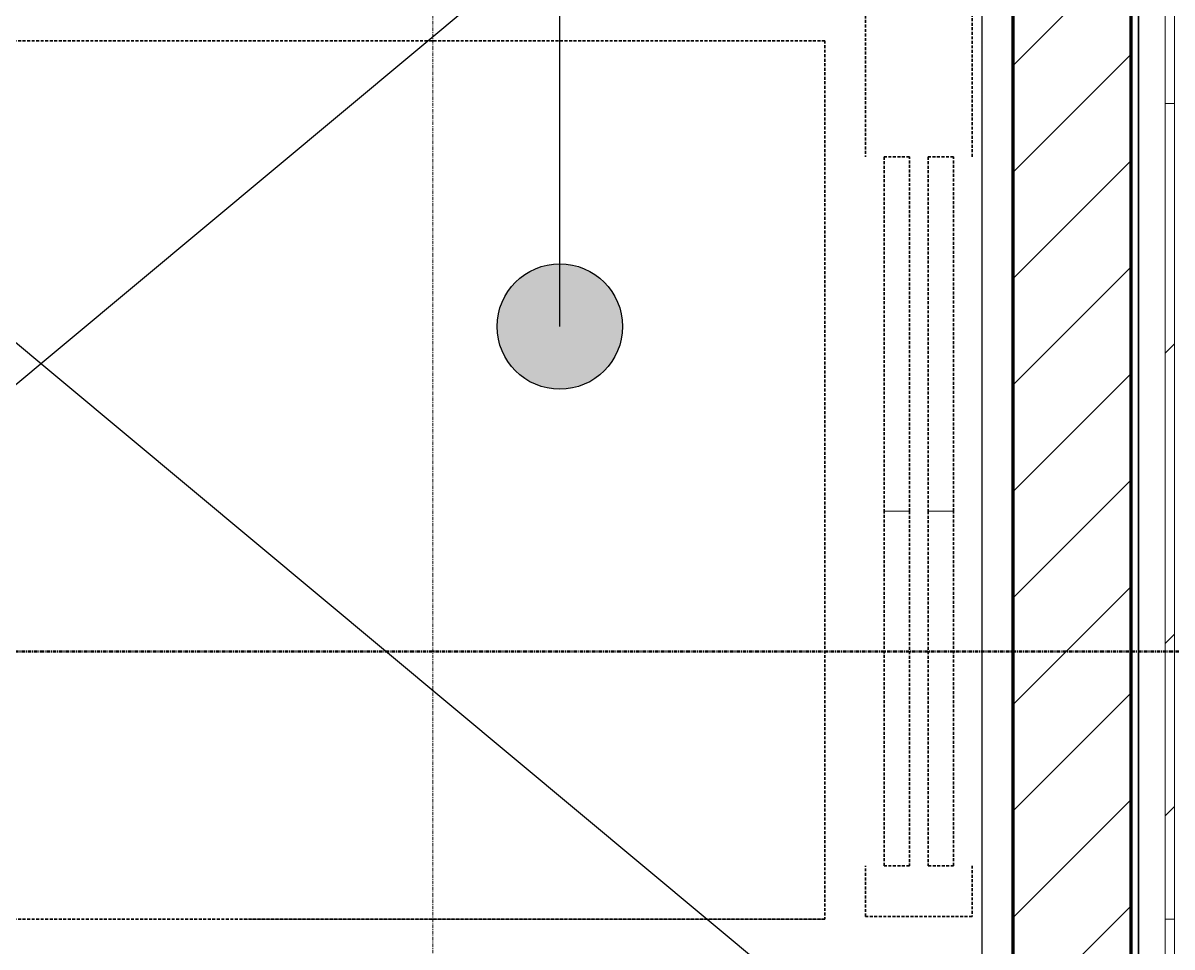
# Model space of a CAD drawing. Header units: millimetres. Extents: x -853432 to -773672, y -18171 to 22484.
# Drawn here: x -847936 to -846104, y 4669 to 6142 of the extents above; entities that cross this region are included whole.
import ezdxf

# ---------------------------------------------------------------- set-up
doc = ezdxf.new("R2010")
doc.units = ezdxf.units.MM
for name, pattern in [('DPA_Grid _ Level 100', [10, 5.5, -1.6, 1.3, -1.6]), ('DPA_Hidden 500', [1.4, 0.8, -0.6]), ('Hidden', [7.2, 4.7, -2.5])]:
    doc.linetypes.add(name, pattern=pattern)
for name, color, linetype, lineweight in [('_ _ A-DETL-OPENING', 1, 'Continuous', 25), ('A-FLOR-E', 2, 'Continuous', 35), ('A-GENM', 1, 'Continuous', 9), ('A-GENM-HDLN', 2, 'DPA_Hidden 500', 9), ('A-GLAZ-CURT', 2, 'Continuous', 9), ('A-ROOM-IDEN', 3, 'Continuous', 25), ('A-WALL', 5, 'Continuous', 35), ('A-WALL-PATT', 1, 'Continuous', 35), ('G-ANNO-SECL', 3, 'Continuous', 9), ('S-GRID', 251, 'Continuous', 9), ('WALL-E', 2, 'Continuous', 35)]:
    doc.layers.add(name, color=color, linetype=linetype, lineweight=lineweight)
pattern_1 = [(315, (-42425.8, -18430.8), (660.511, -1761.362), [11676.29, -1556.84, -4670.52]), (315, (-42425.8, -18430.8), (660.511, -1761.362), [-13233.13, 3892.1, -778.42]), (315, (-41968.9, -19438.1), (-1282.492, -181.64), [2335.26, -256.88, 4670.516, -583.815]), (315, (-42618.45, -19173.86), (2493.428, -3230.9986), [6227.355, -1089.787, 3113.68, -778.42])]

# ---------------------------------------------------------------- blocks, each defined once
blk = doc.blocks.new('LIFT-OTIS - Lift - 1400x2300-For Station-12199838-4251-01 ENLARGED CONCOURSE LEVEL - REFLECTED CEILING PLAN - SHEET 2')
at = {"layer": 'A-GENM', "linetype": 'Hidden', "lineweight": 35}
for p, q in [((-440, -190.3), (-1090, -190.3)), ((690, -190.3), (770.9, -190.3)), ((770.9, -190.3), (770.9, -360.3)), ((-440, -220), (-440, -260.3)), ((125, -220), (-440, -220)), ((690, -220), (125, -220)), ((690, -260.3), (690, -220)), ((-440, -260.3), (125, -260.3)), ((125, -260.3), (690, -260.3)), ((-440, -290.3), (-440, -330.3)), ((125, -290.3), (-440, -290.3)), ((125, -290.3), (690, -290.3)), ((690, -290.3), (690, -330.3)), ((-440, -330.3), (125, -330.3)), ((690, -330.3), (125, -330.3)), ((-1090, -360.3), (-440, -360.3)), ((770.9, -360.3), (690, -360.3)), ((-625, -425), (-625, -2725)), ((-625, -425), (775, -425)), ((775, -425), (775, -2725))]:
    blk.add_line(p, q, dxfattribs=at)
at = {"layer": 'A-GENM'}
for p, q in [((125, -260.3), (125, -220)), ((125, -220), (125, -260.3)), ((125, -330.3), (125, -290.3))]:
    blk.add_line(p, q, dxfattribs=at)
at = {"layer": 'A-GENM-HDLN'}
blk.add_line((775, -425), (775, -1350), dxfattribs=at)
blk = doc.blocks.new('*U2031')
at = {"layer": '_ _ A-DETL-OPENING'}
for p, q in [((-10525, 3270), (-13490.1, 799.1)), ((-10525, 3270), (-10525, 770)), ((-13490.1, 3240.9), (-10525, 770))]:
    blk.add_line(p, q, dxfattribs=at)
at = {"layer": 'S-GRID', "linetype": 'DPA_Grid _ Level 100'}
blk.add_line((-11400, -21399.8), (-11400, 16631.7), dxfattribs=at)
blk = doc.blocks.new('System Panel - W-06 Feature Wall Printed Pattern-18626515-4251-01 ENLARGED CONCOURSE LEVEL - REFLECTED CEILING PLAN - SHEET 2')
at = {"layer": 'A-GLAZ-CURT'}
h = blk.add_hatch(dxfattribs=at)
h.set_pattern_fill('FP_10', color=256, style=0, pattern_type=2)
h.set_pattern_definition(pattern_1)
h.paths.add_polyline_path([(682.7, 57.5), (-682.7, 57.5), (-682.7, 42.5), (682.7, 42.5)])
for p, q in [((-682.7, 57.5), (682.7, 57.5)), ((682.7, 57.5), (-682.7, 57.5)), ((-682.7, 42.5), (-682.7, 57.5)), ((-682.7, 57.5), (-682.7, 42.5)), ((682.7, 57.5), (682.7, 42.5)), ((682.7, 57.5), (682.7, 42.5)), ((-682.7, 42.5), (682.7, 42.5)), ((682.7, 42.5), (-682.7, 42.5))]:
    blk.add_line(p, q, dxfattribs=at)
blk = doc.blocks.new('System Panel - W-06 Feature Wall Printed Pattern-18609176-4251-01 ENLARGED CONCOURSE LEVEL - REFLECTED CEILING PLAN - SHEET 2')
at = {"layer": 'A-GLAZ-CURT'}
h = blk.add_hatch(dxfattribs=at)
h.set_pattern_fill('FP_10', color=256, style=0, pattern_type=2)
h.set_pattern_definition(pattern_1)
h.paths.add_polyline_path([(650, 57.5), (-650, 57.5), (-650, 42.5), (650, 42.5)])
for p, q in [((-650, 57.5), (650, 57.5)), ((650, 57.5), (-650, 57.5)), ((-650, 42.5), (-650, 57.5)), ((-650, 57.5), (-650, 42.5)), ((650, 57.5), (650, 42.5)), ((650, 57.5), (650, 42.5)), ((-650, 42.5), (650, 42.5)), ((650, 42.5), (-650, 42.5))]:
    blk.add_line(p, q, dxfattribs=at)
blk = doc.blocks.new('System Panel - W-06 Feature Wall Printed Pattern-V57-4251-01 ENLARGED CONCOURSE LEVEL - REFLECTED CEILING PLAN - SHEET 2')
at = {"layer": 'A-GLAZ-CURT'}
h = blk.add_hatch(dxfattribs=at)
h.set_pattern_fill('FP_10', color=256, style=0, pattern_type=2)
h.set_pattern_definition(pattern_1)
h.paths.add_polyline_path([(650, 57.5), (-650, 57.5), (-650, 42.5), (650, 42.5)])
for p, q in [((-650, 57.5), (-65.4, 57.5)), ((650, 57.5), (-650, 57.5)), ((-650, 42.5), (-650, 57.5)), ((-650, 57.5), (-650, 42.5)), ((134.6, 57.5), (184.6, 57.5)), ((650, 57.5), (650, 42.5)), ((-650, 42.5), (650, 42.5)), ((650, 42.5), (-650, 42.5)), ((650, 50), (650, 42.5))]:
    blk.add_line(p, q, dxfattribs=at)
blk = doc.blocks.new('*U1099')
at = {"layer": 'A-GLAZ-CURT', "rotation": 270}
for name, p in [('System Panel - W-06 Feature Wall Printed Pattern-18626515-4251-01 ENLARGED CONCOURSE LEVEL - REFLECTED CEILING PLAN - SHEET 2', (-10275, 3117.3)), ('System Panel - W-06 Feature Wall Printed Pattern-18609176-4251-01 ENLARGED CONCOURSE LEVEL - REFLECTED CEILING PLAN - SHEET 2', (-10275, 1784.6)), ('System Panel - W-06 Feature Wall Printed Pattern-V57-4251-01 ENLARGED CONCOURSE LEVEL - REFLECTED CEILING PLAN - SHEET 2', (-10275, 484.6))]:
    blk.add_blockref(name, p, dxfattribs=at)

msp = doc.modelspace()

# ---------------------------------------------------------------- hatches: boundary and pattern name
at = {"layer": 'A-ROOM-IDEN'}
h = msp.add_hatch(color=256, dxfattribs=at)
edge = h.paths.add_edge_path()
edge.add_arc((-847080, 5658), 100, 0, 360)
at = {"layer": 'A-WALL-PATT', "lineweight": 9}
h = msp.add_hatch(dxfattribs=at)
h.set_pattern_fill('FP_2', color=256, style=0, pattern_type=2)
h.set_pattern_definition([(45, (0, 0), (-84.852814, 84.852814), [])])
h.paths.add_polyline_path([(-846282, 4349), (-846169.9, 4349), (-846169.9, 6849), (-846357.4, 6849), (-846357.4, 4349)])

# ---------------------------------------------------------------- linework, layer by layer
at = {"layer": 'A-FLOR-E'}
for p, q in [((-846157.4, 4079), (-846157.4, 6629)), ((-846157.4, 6629), (-846157.4, 4079))]:
    msp.add_line(p, q, dxfattribs=at)
at = {"layer": 'A-ROOM-IDEN'}
msp.add_line((-847080, 5658), (-847080, 16908.8), dxfattribs=at)
msp.add_circle((-847080, 5658), 100, dxfattribs=at)
at = {"layer": 'A-WALL', "color": 7, "lineweight": 70}
for p, q in [((-846357.4, 6013.6), (-846357.4, 6849)), ((-846169.9, 6849), (-846169.9, 6013.6)), ((-846357.4, 4713.6), (-846357.4, 6013.6)), ((-846169.9, 6013.6), (-846169.9, 4713.6)), ((-846357.4, 4349), (-846357.4, 4713.6)), ((-846169.9, 4713.6), (-846169.9, 4349))]:
    msp.add_line(p, q, dxfattribs=at)
at = {"layer": 'G-ANNO-SECL', "linetype": 'DPA_Grid _ Level 100', "lineweight": 50}
msp.add_line((-851328.4, 5139.9), (-777536.2, 5139.9), dxfattribs=at)
at = {"layer": 'WALL-E'}
for p, q in [((-846157.4, 4104), (-846157.4, 7099)), ((-846169.9, 6849), (-846169.9, 4349))]:
    msp.add_line(p, q, dxfattribs=at)

# ---------------------------------------------------------------- block references
for name in ['*U2031', '*U1099']:
    msp.add_blockref(name, (-835882.4, 3579))
at = {"layer": 'A-GENM', "rotation": 270}
msp.add_blockref('LIFT-OTIS - Lift - 1400x2300-For Station-12199838-4251-01 ENLARGED CONCOURSE LEVEL - REFLECTED CEILING PLAN - SHEET 2', (-846232.4, 5488.6), dxfattribs=at)

doc.saveas('drawing.dxf')
